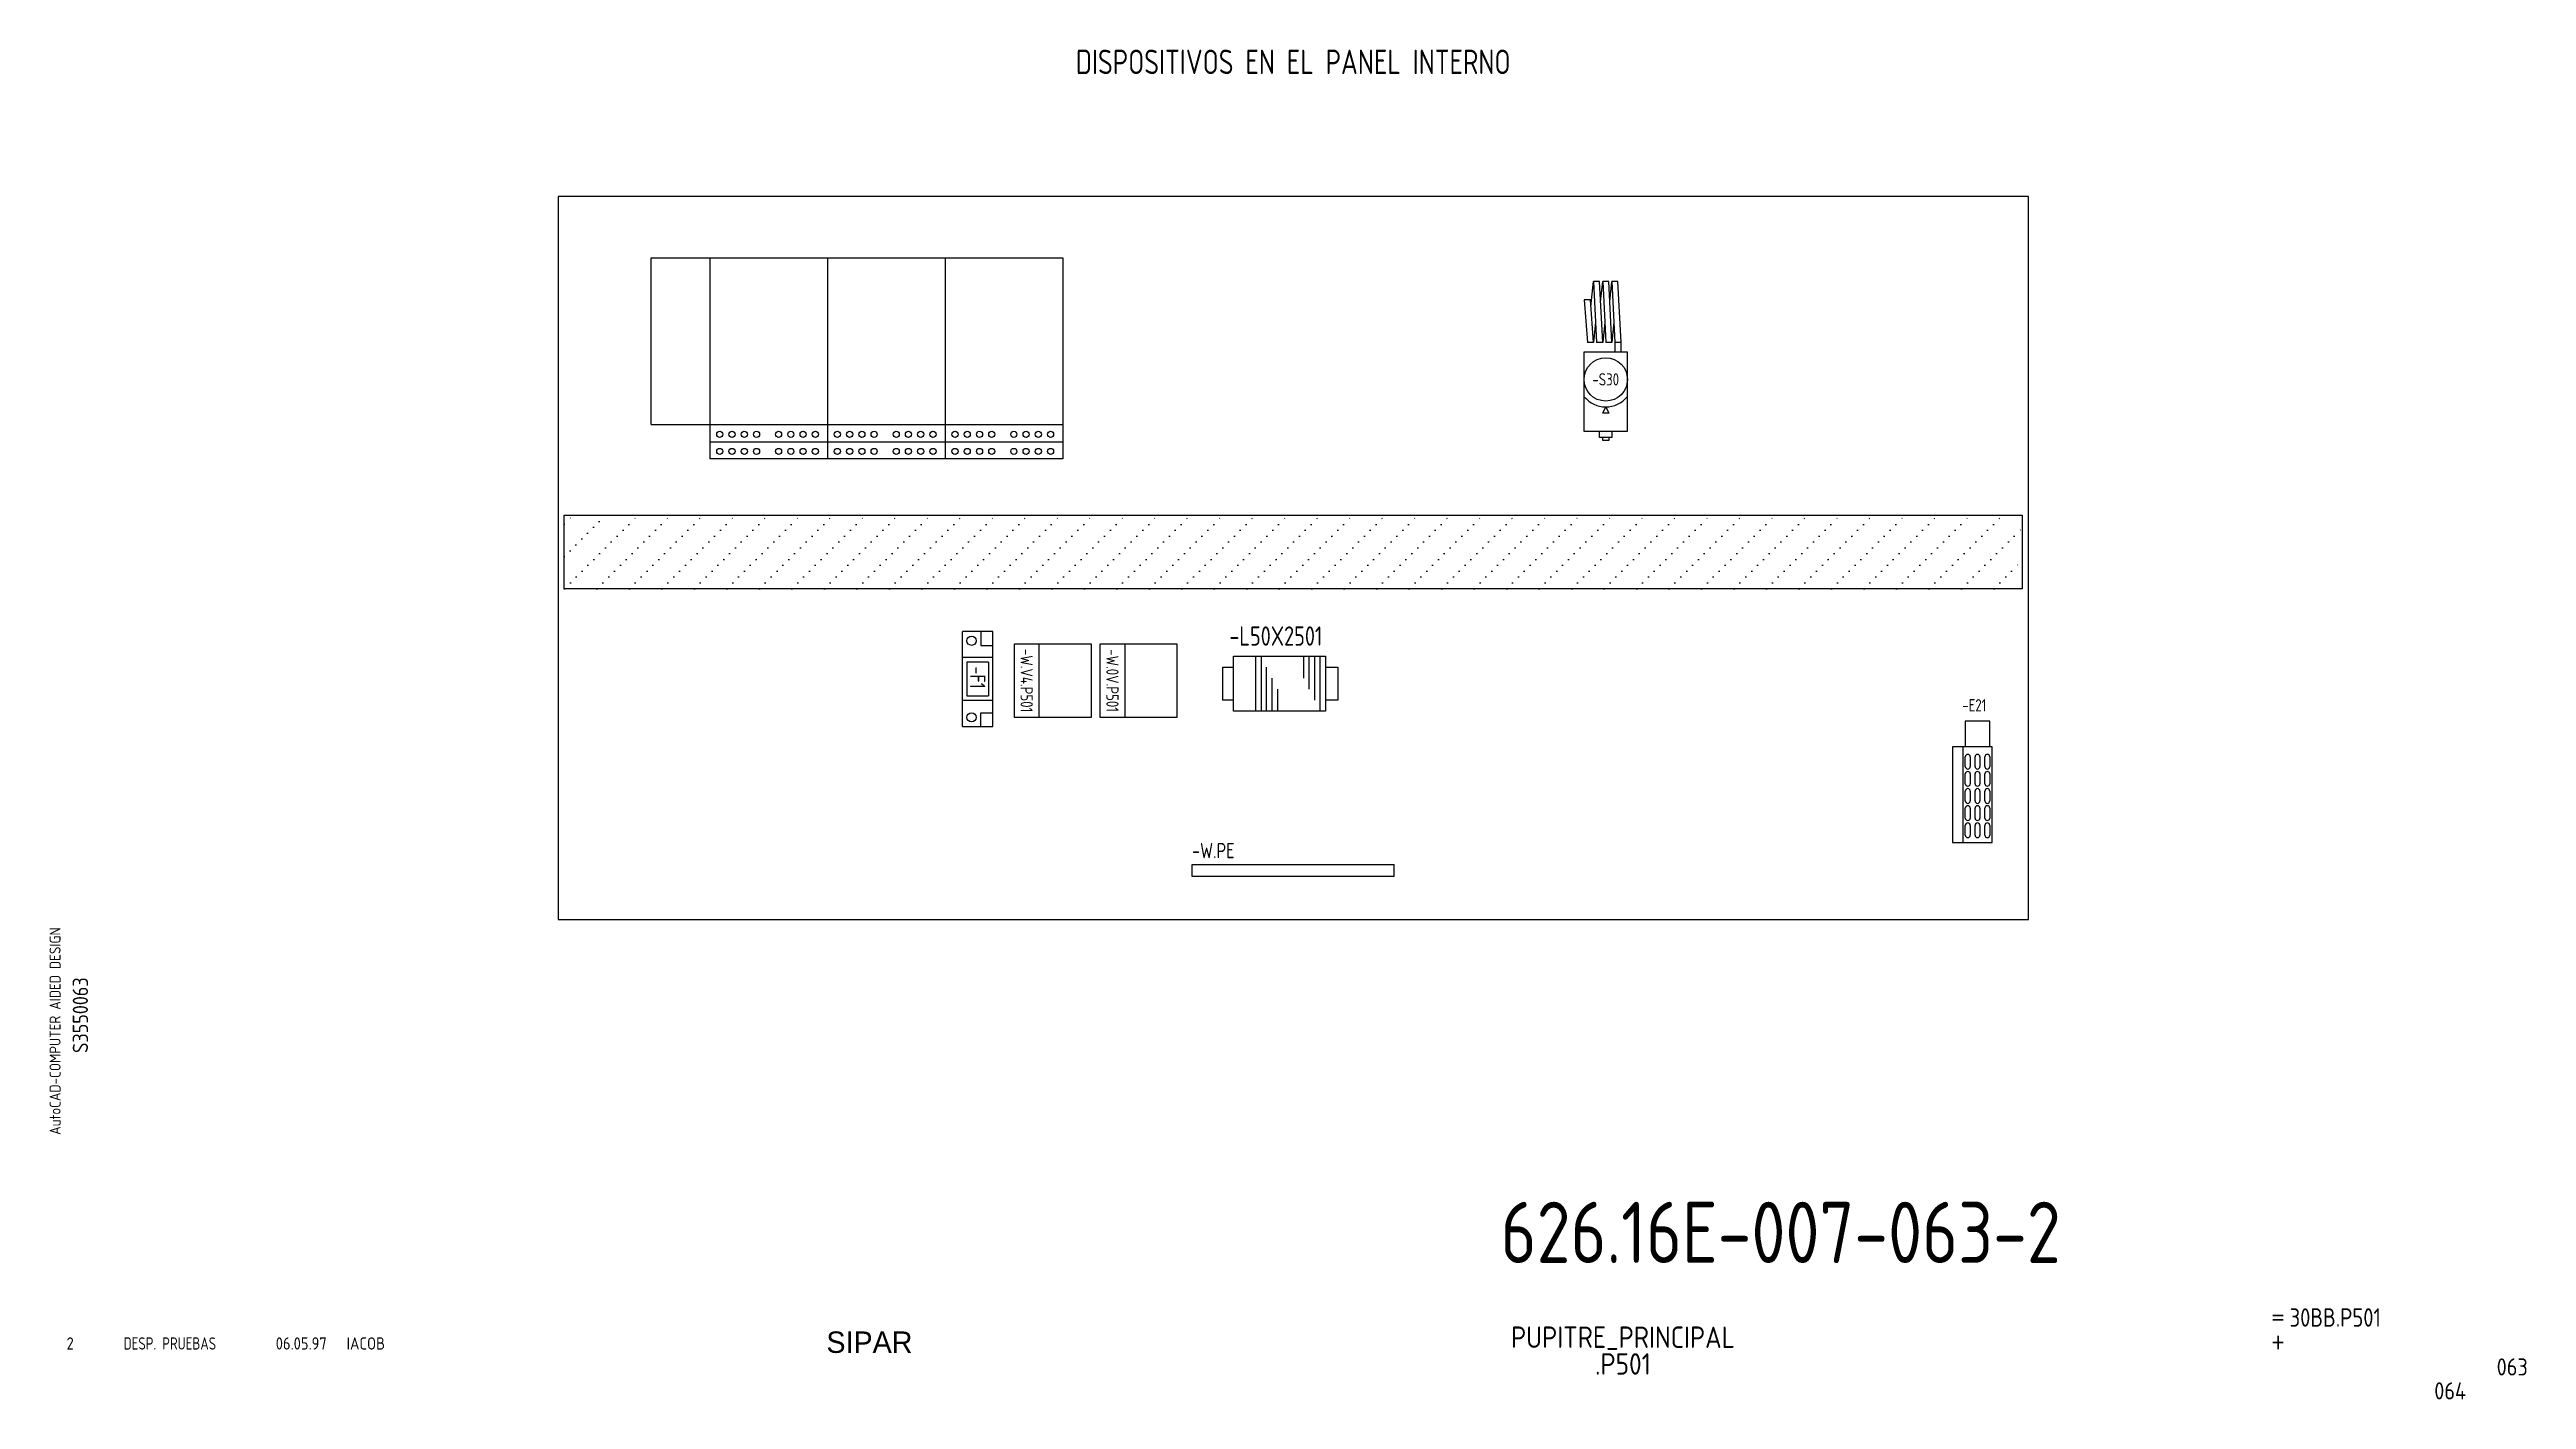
# Model space of a CAD drawing. Extents: x 10 to 414, y 6 to 226.
import ezdxf
from ezdxf.enums import TextEntityAlignment as Align

# ---------------------------------------------------------------- set-up
doc = ezdxf.new("R2010")
doc.units = 0
doc.header["$LTSCALE"] = 5
doc.header["$MEASUREMENT"] = 0
doc.linetypes.add('DOT', pattern=[0.25, 0, -0.25])
doc.layers.get('0').update_dxf_attribs({"linetype": 'CONTINUOUS'})
doc.layers.add('3', color=3, linetype='CONTINUOUS')
doc.layers.add('CART', color=7, linetype='CONTINUOUS')
doc.styles.add('DIN', font='DIN.shx', dxfattribs={"width": 0.85})
doc.styles.add('N', font='ROMANS', dxfattribs={"width": 0.85, "height": 3})
doc.styles.add('X', font='UNIV.SHX', dxfattribs={"height": 3.5})

# ---------------------------------------------------------------- blocks, each defined once
blk = doc.blocks.new('*X2')
at = {"color": 0, "linetype": 'DOT'}
for p, q in [((84, 158.25), (90.75, 165)), ((84, 163.55), (85.45, 165)), ((84.06, 153), (96.06, 165)), ((89.36, 153), (101.36, 165)), ((94.66, 153), (106.66, 165)), ((99.97, 153), (111.97, 165)), ((105.27, 153), (117.27, 165)), ((110.57, 153), (122.57, 165)), ((115.88, 153), (127.88, 165)), ((121.18, 153), (133.18, 165)), ((126.48, 153), (138.48, 165)), ((131.79, 153), (143.79, 165)), ((137.09, 153), (149.09, 165)), ((142.39, 153), (154.39, 165)), ((147.7, 153), (159.7, 165)), ((153, 153), (165, 165)), ((158.3, 153), (170.3, 165)), ((163.61, 153), (175.61, 165)), ((168.91, 153), (180.91, 165)), ((174.21, 153), (186.21, 165)), ((179.52, 153), (191.52, 165)), ((184.82, 153), (196.82, 165)), ((190.12, 153), (202.12, 165)), ((195.43, 153), (207.43, 165)), ((200.73, 153), (212.73, 165)), ((206.03, 153), (218.03, 165)), ((211.34, 153), (223.34, 165)), ((216.64, 153), (228.64, 165)), ((221.94, 153), (233.94, 165)), ((227.25, 153), (239.25, 165)), ((232.55, 153), (244.55, 165)), ((237.85, 153), (249.85, 165)), ((243.16, 153), (255.16, 165)), ((248.46, 153), (260.46, 165)), ((253.76, 153), (265.76, 165)), ((259.07, 153), (271.07, 165)), ((264.37, 153), (276.37, 165)), ((269.67, 153), (281.67, 165)), ((274.98, 153), (286.98, 165)), ((280.28, 153), (292.28, 165)), ((285.58, 153), (297.58, 165)), ((290.89, 153), (302.89, 165)), ((296.19, 153), (308.19, 165)), ((301.49, 153), (313.49, 165)), ((306.8, 153), (318.8, 165)), ((312.1, 153), (322, 162.9)), ((317.4, 153), (322, 157.6))]:
    blk.add_line(p, q, dxfattribs=at)
blk = doc.blocks.new('REV2')
at = {"color": 3, "style": 'DIN'}
for s, width, p in [('2', 0.9, (12.45, 13.79)), ('DESP. PRUEBAS', 0.8, (21.76, 13.79)), ('06.05.97', 0.9, (46.59, 13.79)), ('IACOB', 0.9, (58.16, 13.79))]:
    blk.add_text(s, height=2, dxfattribs=dict(at, width=width)).set_placement(p)

msp = doc.modelspace()

# ---------------------------------------------------------------- linework, layer by layer
at = {"color": 3}
for p, q in [((92.67, 202), (92.67, 84)), ((107.87, 202), (92.67, 202)), ((332.67, 202), (98.27, 202)), ((332.67, 84), (332.67, 202)), ((322.38, 116.36), (322.38, 112.16)), ((326.38, 116.36), (322.38, 116.36)), ((326.38, 112.16), (326.38, 116.36)), ((320.28, 112.16), (320.28, 96.56)), ((326.78, 112.16), (320.28, 112.16)), ((326.78, 96.56), (326.78, 112.16)), ((320.28, 96.56), (326.78, 96.56)), ((92.67, 84), (332.67, 84))]:
    msp.add_line(p, q, dxfattribs=at)
at = {"color": 1}
for p, q in [((117.47, 192), (117.47, 159.2)), ((136.67, 192), (136.67, 159.2)), ((155.87, 192), (155.87, 159.2)), ((175.07, 192), (175.07, 159.2)), ((107.87, 164.8), (175.07, 164.8)), ((117.47, 162), (175.07, 162)), ((126.87, 164.8), (175.07, 164.8)), ((136.47, 162), (175.07, 162)), ((161.67, 131), (161.67, 128.75)), ((159.42, 126), (159.42, 120.5)), ((162.92, 126), (159.42, 126)), ((161.67, 128.75), (163.67, 128.75)), ((162.92, 126), (162.92, 120.5)), ((159.42, 120.5), (162.92, 120.5)), ((161.67, 117.75), (163.67, 117.75)), ((161.67, 115.5), (161.67, 117.75))]:
    msp.add_line(p, q, dxfattribs=at)
for p, q in [((261.27, 184), (261.69, 188.17)), ((261.69, 188.17), (262.19, 178.17)), ((262.69, 188.17), (261.69, 188.17)), ((263.19, 178.17), (262.69, 188.17)), ((262.86, 184.83), (263.19, 188.17)), ((263.19, 188.17), (263.69, 178.17)), ((264.19, 188.17), (263.19, 188.17)), ((264.69, 178.17), (264.19, 188.17)), ((264.36, 184.83), (264.69, 188.17)), ((264.69, 188.17), (265.19, 178.17)), ((265.69, 188.17), (264.69, 188.17)), ((266.19, 178.17), (265.69, 188.17)), ((260.19, 185.17), (260.69, 178.17)), ((261.19, 185.17), (260.19, 185.17)), ((261.69, 178.17), (261.19, 185.17)), ((261.69, 178.17), (260.69, 178.17)), ((262.02, 181.5), (261.69, 178.17)), ((263.19, 178.17), (262.19, 178.17)), ((263.52, 181.5), (263.19, 178.17)), ((264.69, 178.17), (263.69, 178.17)), ((265.02, 181.5), (264.69, 178.17)), ((265.19, 178.17), (265.19, 176.67)), ((266.19, 178.17), (265.19, 178.17)), ((266.19, 176.67), (266.19, 178.17)), ((260.19, 163.67), (260.19, 176.67)), ((260.19, 176.67), (267.19, 176.67)), ((267.19, 176.67), (267.19, 163.67)), ((263.19, 166.67), (263.69, 167.67)), ((264.19, 166.67), (263.19, 166.67)), ((263.69, 167.67), (264.19, 166.67)), ((267.19, 163.67), (260.19, 163.67)), ((262.69, 162.67), (262.69, 163.67)), ((264.69, 162.67), (262.69, 162.67)), ((263.19, 162.17), (263.19, 162.67)), ((264.19, 162.17), (263.19, 162.17)), ((264.19, 162.67), (264.19, 162.17)), ((264.69, 163.67), (264.69, 162.67)), ((158.67, 115.5), (158.67, 131)), ((163.67, 131), (158.67, 131)), ((163.67, 115.5), (163.67, 131)), ((163.67, 126.75), (158.67, 126.75)), ((171.17, 129), (171.17, 117)), ((185.17, 129), (185.17, 117)), ((206.54, 127), (206.54, 118)), ((206.54, 127), (206.54, 118)), ((207.44, 127), (207.44, 118)), ((207.44, 127), (207.44, 118)), ((214.34, 127), (214.34, 123.4)), ((215.24, 127), (215.24, 121.6)), ((216.14, 127), (216.14, 119.8)), ((217.04, 127), (217.04, 118)), ((201.14, 125.2), (202.94, 125.2)), ((201.14, 125.2), (201.14, 119.8)), ((208.34, 118), (208.34, 125.2)), ((208.34, 118), (208.34, 125.2)), ((209.24, 118), (209.24, 123.4)), ((209.24, 118), (209.24, 123.4)), ((210.14, 118), (210.14, 121.6)), ((210.14, 118), (210.14, 121.6)), ((217.94, 125.2), (219.94, 125.2)), ((219.94, 125.2), (219.94, 119.8)), ((163.67, 119.75), (158.67, 119.75)), ((202.94, 119.8), (201.14, 119.8)), ((219.94, 119.8), (217.94, 119.8)), ((158.67, 115.5), (163.67, 115.5)), ((321.98, 112.16), (321.98, 96.56)), ((322.38, 108.96), (322.38, 110.56)), ((323.18, 110.56), (323.18, 108.96)), ((323.98, 108.96), (323.98, 110.56)), ((324.78, 110.56), (324.78, 108.96)), ((325.58, 108.96), (325.58, 110.56)), ((326.38, 110.56), (326.38, 108.96)), ((322.38, 106.16), (322.38, 107.76)), ((323.18, 107.76), (323.18, 106.16)), ((323.98, 106.16), (323.98, 107.76)), ((324.78, 107.76), (324.78, 106.16)), ((325.58, 106.16), (325.58, 107.76)), ((326.38, 107.76), (326.38, 106.16)), ((322.38, 103.36), (322.38, 104.96)), ((322.38, 100.56), (322.38, 102.16)), ((323.18, 104.96), (323.18, 103.36)), ((323.18, 102.16), (323.18, 100.56)), ((323.98, 103.36), (323.98, 104.96)), ((323.98, 100.56), (323.98, 102.16)), ((324.78, 104.96), (324.78, 103.36)), ((324.78, 102.16), (324.78, 100.56)), ((325.58, 103.36), (325.58, 104.96)), ((325.58, 100.56), (325.58, 102.16)), ((326.38, 104.96), (326.38, 103.36)), ((326.38, 102.16), (326.38, 100.56)), ((322.38, 97.76), (322.38, 99.36)), ((323.18, 99.36), (323.18, 97.76)), ((323.98, 97.76), (323.98, 99.36)), ((324.78, 99.36), (324.78, 97.76)), ((325.58, 97.76), (325.58, 99.36)), ((326.38, 99.36), (326.38, 97.76))]:
    msp.add_line(p, q)
at = {"linetype": 'Continuous'}
for p, q in [((93.67, 150), (331.67, 150)), ((93.67, 138), (93.67, 150)), ((331.67, 150), (331.67, 138)), ((331.67, 138), (93.67, 138)), ((196.17, 93), (229.17, 93)), ((196.17, 91), (196.17, 93)), ((229.17, 91), (229.17, 93)), ((229.17, 91), (196.17, 91))]:
    msp.add_line(p, q, dxfattribs=at)
at = {"color": 2}
for p, q in [((167.17, 117), (167.17, 129)), ((167.17, 129), (179.67, 129)), ((179.67, 129), (179.67, 117)), ((181.17, 129), (193.67, 129)), ((181.17, 117), (181.17, 129)), ((193.67, 129), (193.67, 117)), ((202.94, 127), (217.94, 127)), ((202.94, 118), (202.94, 127)), ((217.94, 127), (217.94, 118)), ((217.94, 118), (202.94, 118)), ((179.67, 117), (167.17, 117)), ((193.67, 117), (181.17, 117))]:
    msp.add_line(p, q, dxfattribs=at)
msp.add_circle((263.69, 172.17), 3.54)
at = {"color": 1}
for centre, radius in [((119.07, 163.2), 0.5), ((121.07, 163.2), 0.5), ((123.07, 163.2), 0.5), ((125.07, 163.2), 0.5), ((128.67, 163.2), 0.5), ((130.67, 163.2), 0.5), ((132.67, 163.2), 0.5), ((134.67, 163.2), 0.5), ((138.27, 163.2), 0.5), ((140.27, 163.2), 0.5), ((142.27, 163.2), 0.5), ((144.27, 163.2), 0.5), ((147.87, 163.2), 0.5), ((149.87, 163.2), 0.5), ((151.87, 163.2), 0.5), ((153.87, 163.2), 0.5), ((157.47, 163.2), 0.5), ((159.47, 163.2), 0.5), ((161.47, 163.2), 0.5), ((163.47, 163.2), 0.5), ((167.07, 163.2), 0.5), ((169.07, 163.2), 0.5), ((171.07, 163.2), 0.5), ((173.07, 163.2), 0.5), ((119.07, 160.4), 0.5), ((121.07, 160.4), 0.5), ((123.07, 160.4), 0.5), ((125.07, 160.4), 0.5), ((128.67, 160.4), 0.5), ((130.67, 160.4), 0.5), ((132.67, 160.4), 0.5), ((134.67, 160.4), 0.5), ((138.27, 160.4), 0.5), ((140.27, 160.4), 0.5), ((142.27, 160.4), 0.5), ((144.27, 160.4), 0.5), ((147.87, 160.4), 0.5), ((149.87, 160.4), 0.5), ((151.87, 160.4), 0.5), ((153.87, 160.4), 0.5), ((157.47, 160.4), 0.5), ((159.47, 160.4), 0.5), ((161.47, 160.4), 0.5), ((163.47, 160.4), 0.5), ((167.07, 160.4), 0.5), ((169.07, 160.4), 0.5), ((171.07, 160.4), 0.5), ((173.07, 160.4), 0.5), ((160.17, 129.5), 0.75), ((160.17, 117), 0.75)]:
    msp.add_circle(centre, radius, dxfattribs=at)
for centre, radius, start, end in [((263.69, 172.17), 4.5, 218.9424, 321.0576), ((322.78, 110.56), 0.4, 0, 180), ((324.38, 110.56), 0.4, 0, 180), ((325.98, 110.56), 0.4, 0, 180), ((322.78, 108.96), 0.4, 180, 0), ((322.78, 107.76), 0.4, 0, 180), ((322.78, 106.16), 0.4, 180, 0), ((322.78, 104.96), 0.4, 0, 180), ((324.38, 108.96), 0.4, 180, 0), ((324.38, 107.76), 0.4, 0, 180), ((324.38, 106.16), 0.4, 180, 0), ((324.38, 104.96), 0.4, 0, 180), ((325.98, 108.96), 0.4, 180, 0), ((325.98, 107.76), 0.4, 0, 180), ((325.98, 106.16), 0.4, 180, 0), ((325.98, 104.96), 0.4, 0, 180), ((322.78, 103.36), 0.4, 180, 0), ((322.78, 102.16), 0.4, 0, 180), ((324.38, 103.36), 0.4, 180, 0), ((324.38, 102.16), 0.4, 0, 180), ((325.98, 103.36), 0.4, 180, 0), ((325.98, 102.16), 0.4, 0, 180), ((322.78, 100.56), 0.4, 180, 0), ((322.78, 99.36), 0.4, 0, 180), ((322.78, 97.76), 0.4, 180, 0), ((324.38, 100.56), 0.4, 180, 0), ((324.38, 99.36), 0.4, 0, 180), ((324.38, 97.76), 0.4, 180, 0), ((325.98, 100.56), 0.4, 180, 0), ((325.98, 99.36), 0.4, 0, 180), ((325.98, 97.76), 0.4, 180, 0)]:
    msp.add_arc(centre, radius, start, end)
at = {"layer": '3', "color": 1}
for p, q in [((107.87, 192), (175.07, 192)), ((107.87, 164.8), (107.87, 192)), ((126.87, 192), (175.07, 192)), ((175.07, 159.2), (117.47, 159.2)), ((175.07, 159.2), (136.47, 159.2))]:
    msp.add_line(p, q, dxfattribs=at)

# ---------------------------------------------------------------- block references
at = {"linetype": 'DOT'}
msp.add_blockref('*X2', (9.67, -15), dxfattribs=at)
at = {"linetype": 'Continuous'}
msp.add_blockref('REV2', (0, 0), dxfattribs=at)

# ---------------------------------------------------------------- texts
at = {"color": 3, "style": 'DIN', "width": 0.8}
msp.add_text('DISPOSITIVOS EN EL PANEL INTERNO', height=4, dxfattribs=at).set_placement((212.67, 222), align=Align.CENTER)
at = {"style": 'DIN', "width": 0.8}
for s, p in [('-S30', (263.69, 171.17)), ('-E21', (323.85, 117.97))]:
    msp.add_text(s, height=2, dxfattribs=at).set_placement(p, align=Align.CENTER)
at = {"color": 2, "style": 'DIN', "width": 0.8}
msp.add_text('-L50X2501', height=3.15, dxfattribs=at).set_placement((209.84, 128.7), align=Align.CENTER)
at = {"style": 'DIN', "width": 0.8}
for s, p in [('-W.V4.P501', (168.17, 123)), ('-W.0V.P501', (182.17, 123))]:
    msp.add_text(s, height=2, rotation=270, dxfattribs=at).set_placement(p, align=Align.CENTER)
at = {"color": 1, "style": 'DIN', "width": 0.8}
msp.add_text('-F1', height=2.5, rotation=270, dxfattribs=at).set_placement((159.92, 123.5), align=Align.CENTER)
at = {"style": 'DIN', "width": 0.8}
msp.add_text('-W.PE', height=2.5, dxfattribs=at).set_placement((196.17, 94))
at = {"color": 2, "insert": (246.53, 37.92), "char_height": 10, "width": 111.0411, "attachment_point": 1, "style": 'DIN'}
msp.add_mtext('626.16E-007-063-2', dxfattribs=at)
at = {"layer": 'CART', "color": 1, "style": 'DIN', "width": 0.9}
msp.add_text('AutoCAD-COMPUTER AIDED DESIGN', height=1.8, rotation=90, dxfattribs=at).set_placement((11.47, 48.84))
at = {"layer": 'CART', "color": 3, "style": 'N', "width": 0.85}
for s, p in [('=', (372.24, 17.91)), ('+', (372.24, 13.87))]:
    msp.add_text(s, height=2.5, dxfattribs=at).set_placement(p)
at = {"layer": 'CART', "color": 3, "style": 'DIN', "width": 0.9, "flags": 1}
msp.add_attdef('S3550063', text='', height=2.5, rotation=90, dxfattribs=at).set_placement((15.95, 68.38), align=Align.CENTER)
at = {"layer": 'CART', "color": 3, "style": 'DIN', "width": 0.85}
msp.add_attdef('30BB.P501', text='', height=3, dxfattribs=at).set_placement((375.33, 16.63), align=Align.BOTTOM_LEFT)
at = {"layer": 'CART', "color": 6, "style": 'X', "flags": 1}
msp.add_attdef('SIPAR', text='', height=3.5, dxfattribs=at).set_placement((143.5, 15), align=Align.MIDDLE)
at = {"layer": 'CART', "color": 2, "style": 'DIN', "width": 0.9, "flags": 1}
for tag, p in [('PUPITRE_PRINCIPAL', (266.5, 15.65)), ('.P501', (266.5, 11.45))]:
    msp.add_attdef(tag, text='', height=3.5, dxfattribs=at).set_placement(p, align=Align.MIDDLE)
msp.add_attdef('063', text='', height=2.8, dxfattribs=at).set_placement((414.2, 9.56), align=Align.RIGHT)
at = {"layer": 'CART', "color": 7, "style": 'DIN', "width": 0.9, "flags": 1}
msp.add_attdef('064', (398.93, 5.65), '', height=2.8, dxfattribs=at)

doc.saveas('drawing.dxf')
